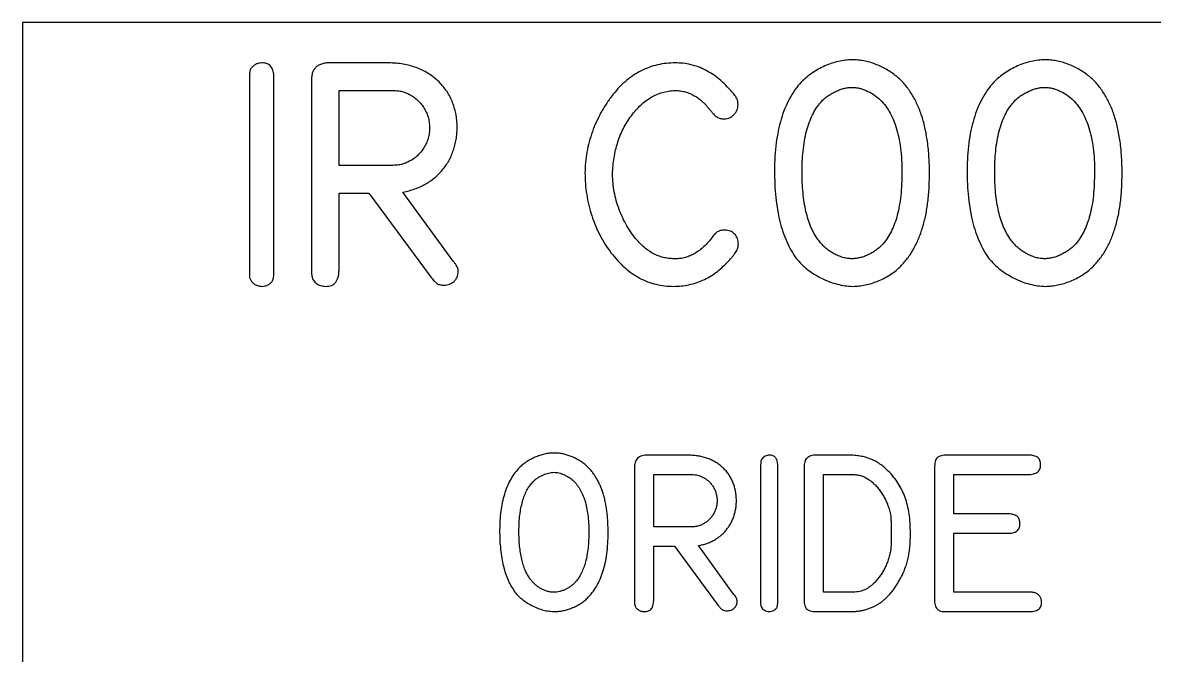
# Model space of a CAD drawing. Header units: inches. Extents: x 0.06 to 1.74, y -1.06 to 4.26.
# Drawn here: x 0.062 to 1.004, y 3.731 to 4.258 of the extents above; entities that cross this region are included whole.
import ezdxf

# ---------------------------------------------------------------- set-up
doc = ezdxf.new("R2010")
doc.units = ezdxf.units.IN
doc.header["$MEASUREMENT"] = 0

msp = doc.modelspace()

# ---------------------------------------------------------------- linework, layer by layer
at = {"color": 7, "linetype": 'Continuous', "lineweight": 25}
for p, q in [((0.0625, 4.2575), (0.0625, -1.0625)), ((1.2125, 4.2575), (0.0625, 4.2575)), ((0.36713, 4.22404), (0.31983, 4.22404)), ((0.60573, 4.22404), (0.60572, 4.22404)), ((0.75294, 4.22663), (0.75292, 4.22663)), ((0.91328, 4.22663), (0.91326, 4.22663)), ((0.25124, 4.21075), (0.25124, 4.05091)), ((0.27161, 4.05094), (0.27161, 4.21157)), ((0.30296, 4.20796), (0.30296, 4.05436)), ((0.32591, 4.20109), (0.36798, 4.20109)), ((0.32591, 4.1387), (0.32591, 4.20109)), ((0.366, 4.1387), (0.32591, 4.1387)), ((0.42091, 4.05906), (0.37907, 4.11657)), ((0.32591, 4.05328), (0.32591, 4.11575)), ((0.32591, 4.11575), (0.35064, 4.11575)), ((0.35064, 4.11575), (0.4026, 4.04551)), ((0.50478, 3.89953), (0.50476, 3.89953)), ((0.61667, 3.89772), (0.58357, 3.89772)), ((0.75024, 3.89772), (0.72341, 3.89772)), ((0.89984, 3.89772), (0.83222, 3.89772)), ((0.57176, 3.88647), (0.57176, 3.77894)), ((0.58782, 3.88166), (0.61727, 3.88166)), ((0.58782, 3.83799), (0.58782, 3.88166)), ((0.67675, 3.88842), (0.67675, 3.77653)), ((0.69101, 3.77655), (0.69101, 3.889)), ((0.71296, 3.8876), (0.71296, 3.77942)), ((0.72902, 3.88166), (0.75081, 3.88166)), ((0.72902, 3.78368), (0.72902, 3.88166)), ((0.82157, 3.88729), (0.82157, 3.77826)), ((0.83764, 3.84885), (0.83764, 3.88166)), ((0.83764, 3.88166), (0.89903, 3.88166)), ((0.88261, 3.84885), (0.83764, 3.84885)), ((0.61588, 3.83799), (0.58782, 3.83799)), ((0.83764, 3.78368), (0.83764, 3.83278)), ((0.83764, 3.83278), (0.88182, 3.83278)), ((0.58782, 3.77819), (0.58782, 3.82192)), ((0.58782, 3.82192), (0.60513, 3.82192)), ((0.60513, 3.82192), (0.6415, 3.77275)), ((0.65432, 3.78224), (0.62503, 3.82249)), ((0.75063, 3.78368), (0.72902, 3.78368)), ((0.90001, 3.78368), (0.83764, 3.78368)), ((0.72303, 3.76761), (0.75062, 3.76761)), ((0.83184, 3.76761), (0.89903, 3.76761))]:
    msp.add_line(p, q, dxfattribs=at)
for points, knots in [([(0.26159, 4.22404), (0.2607, 4.22398), (0.25897, 4.22385), (0.25653, 4.22292), (0.25434, 4.22146), (0.25318, 4.22013), (0.25257, 4.21944)], [0, 0, 0, 0, 0.252822, 0.495908, 0.737887, 1, 1, 1, 1]), ([(0.27161, 4.21157), (0.27158, 4.21257), (0.27153, 4.21444), (0.27105, 4.21703), (0.2703, 4.21926), (0.26916, 4.22105), (0.26772, 4.22247), (0.26595, 4.22345), (0.26385, 4.22397), (0.26237, 4.22402), (0.26159, 4.22404)], [0, 0, 0, 0, 0.162458, 0.305977, 0.430072, 0.545023, 0.649455, 0.757993, 0.87186, 1, 1, 1, 1]), ([(0.31983, 4.22404), (0.31844, 4.22406), (0.31582, 4.2241), (0.31217, 4.22346), (0.30907, 4.2223), (0.30655, 4.22052), (0.30468, 4.21813), (0.30345, 4.21519), (0.30288, 4.21173), (0.30293, 4.20927), (0.30296, 4.20796)], [0, 0, 0, 0, 0.152563, 0.285872, 0.403042, 0.511865, 0.618926, 0.7312, 0.856993, 1, 1, 1, 1]), ([(0.42418, 4.1705), (0.4241, 4.17246), (0.42393, 4.17628), (0.42311, 4.18186), (0.42182, 4.18714), (0.42003, 4.19212), (0.41782, 4.19684), (0.41508, 4.20124), (0.41187, 4.20534), (0.40819, 4.20912), (0.40416, 4.21256), (0.39977, 4.21556), (0.39507, 4.21811), (0.39007, 4.22021), (0.38478, 4.2219), (0.37915, 4.22302), (0.37324, 4.22383), (0.36919, 4.22397), (0.36713, 4.22404)], [0, 0, 0, 0, 0.066973, 0.130798, 0.192516, 0.252737, 0.311919, 0.370508, 0.42962, 0.489933, 0.550435, 0.610788, 0.671641, 0.733202, 0.796041, 0.861499, 0.929372, 1, 1, 1, 1]), ([(0.60572, 4.22404), (0.6032, 4.22395), (0.59824, 4.22377), (0.59094, 4.22254), (0.58397, 4.22046), (0.57727, 4.21763), (0.57094, 4.21391), (0.56494, 4.20938), (0.55921, 4.2041), (0.5558, 4.20005), (0.55405, 4.19798)], [0, 0, 0, 0, 0.125938, 0.248242, 0.369135, 0.489295, 0.610997, 0.735662, 0.864404, 1, 1, 1, 1]), ([(0.65293, 4.19996), (0.65122, 4.20188), (0.64788, 4.20563), (0.64237, 4.21051), (0.63677, 4.21474), (0.63088, 4.21808), (0.62489, 4.22083), (0.61865, 4.22265), (0.61226, 4.22385), (0.60792, 4.22398), (0.60573, 4.22404)], [0, 0, 0, 0, 0.140987, 0.274771, 0.402439, 0.525094, 0.644679, 0.762579, 0.880267, 1, 1, 1, 1]), ([(0.75292, 4.22663), (0.75105, 4.22655), (0.74727, 4.22638), (0.74159, 4.22539), (0.73592, 4.22373), (0.73024, 4.22158), (0.72477, 4.21884), (0.71957, 4.2157), (0.71477, 4.21209), (0.71187, 4.20936), (0.71043, 4.208)], [0, 0, 0, 0, 0.118093, 0.238947, 0.362831, 0.491295, 0.621428, 0.748963, 0.874716, 1, 1, 1, 1]), ([(0.78987, 4.21289), (0.7885, 4.21394), (0.78578, 4.21602), (0.78142, 4.21873), (0.77688, 4.22108), (0.77218, 4.22305), (0.76738, 4.22463), (0.76257, 4.22576), (0.75776, 4.22648), (0.75454, 4.22658), (0.75294, 4.22663)], [0, 0, 0, 0, 0.128897, 0.256024, 0.383031, 0.510763, 0.636864, 0.759967, 0.880017, 1, 1, 1, 1]), ([(0.91326, 4.22663), (0.91139, 4.22655), (0.9076, 4.22638), (0.90193, 4.22539), (0.89625, 4.22373), (0.89058, 4.22158), (0.88511, 4.21884), (0.87991, 4.2157), (0.8751, 4.21209), (0.87221, 4.20936), (0.87077, 4.208)], [0, 0, 0, 0, 0.118093, 0.238947, 0.362831, 0.491295, 0.621428, 0.748963, 0.874716, 1, 1, 1, 1]), ([(0.95021, 4.21289), (0.94884, 4.21394), (0.94611, 4.21602), (0.94176, 4.21873), (0.93722, 4.22108), (0.93251, 4.22305), (0.92772, 4.22463), (0.92291, 4.22576), (0.91809, 4.22648), (0.91488, 4.22658), (0.91328, 4.22663)], [0, 0, 0, 0, 0.128897, 0.256024, 0.383031, 0.510763, 0.636864, 0.759967, 0.880017, 1, 1, 1, 1]), ([(0.25257, 4.21944), (0.25234, 4.21899), (0.25186, 4.21805), (0.25143, 4.21627), (0.25129, 4.21381), (0.25126, 4.21189), (0.25124, 4.21075)], [0, 0, 0, 0, 0.17074, 0.353681, 0.613671, 1, 1, 1, 1]), ([(0.81727, 4.13171), (0.81726, 4.13408), (0.81725, 4.13873), (0.81688, 4.14556), (0.81645, 4.15214), (0.81564, 4.15842), (0.81475, 4.16446), (0.81356, 4.17021), (0.81221, 4.17571), (0.81058, 4.18092), (0.80878, 4.18587), (0.80668, 4.19051), (0.80451, 4.19496), (0.80196, 4.19906), (0.79932, 4.20297), (0.79639, 4.20656), (0.79329, 4.20991), (0.79101, 4.2119), (0.78987, 4.21289)], [0, 0, 0, 0, 0.080431, 0.157744, 0.231975, 0.303788, 0.372682, 0.438911, 0.50297, 0.564688, 0.624109, 0.681595, 0.737386, 0.791932, 0.845168, 0.897479, 0.948881, 1, 1, 1, 1]), ([(0.9776, 4.13171), (0.9776, 4.13408), (0.97758, 4.13873), (0.97722, 4.14556), (0.97679, 4.15214), (0.97598, 4.15842), (0.97509, 4.16446), (0.97389, 4.17021), (0.97255, 4.17571), (0.97091, 4.18092), (0.96912, 4.18587), (0.96702, 4.19051), (0.96484, 4.19496), (0.96229, 4.19906), (0.95966, 4.20297), (0.95673, 4.20656), (0.95362, 4.20991), (0.95134, 4.2119), (0.95021, 4.21289)], [0, 0, 0, 0, 0.080431, 0.157744, 0.231975, 0.303788, 0.372682, 0.438911, 0.50297, 0.564688, 0.624109, 0.681595, 0.737386, 0.791932, 0.845168, 0.897479, 0.948881, 1, 1, 1, 1]), ([(0.71043, 4.208), (0.70866, 4.20589), (0.70507, 4.20159), (0.70063, 4.19423), (0.69679, 4.18612), (0.69372, 4.17721), (0.69132, 4.16757), (0.68954, 4.15725), (0.68849, 4.14627), (0.68836, 4.13873), (0.68829, 4.13487)], [0, 0, 0, 0, 0.105705, 0.215134, 0.329018, 0.449631, 0.576639, 0.710541, 0.851416, 1, 1, 1, 1]), ([(0.72777, 4.19228), (0.7286, 4.1931), (0.73027, 4.19474), (0.73315, 4.19687), (0.73625, 4.19881), (0.73957, 4.2005), (0.74299, 4.20184), (0.74637, 4.20288), (0.74968, 4.2035), (0.75187, 4.20362), (0.75293, 4.20368)], [0, 0, 0, 0, 0.1233718, 0.2488697, 0.3785628, 0.5115228, 0.6437045, 0.7676051, 0.8867564, 0.9996268, 0.9996268, 0.9996268, 0.9996268]), ([(0.75293, 4.20368), (0.75388, 4.20363), (0.75581, 4.20353), (0.75873, 4.20305), (0.76169, 4.20216), (0.76567, 4.20068), (0.77042, 4.19824), (0.77371, 4.19557), (0.77532, 4.19426)], [0.0003825, 0.0003825, 0.0003825, 0.0003825, 0.1152659, 0.2343175, 0.3582089, 0.4887804, 0.7484984, 1, 1, 1, 1]), ([(0.87077, 4.208), (0.869, 4.20589), (0.86541, 4.20159), (0.86096, 4.19423), (0.85713, 4.18612), (0.85406, 4.17721), (0.85166, 4.16757), (0.84988, 4.15725), (0.84883, 4.14627), (0.84869, 4.13873), (0.84862, 4.13487)], [0, 0, 0, 0, 0.105705, 0.215134, 0.329018, 0.449631, 0.576639, 0.710541, 0.851416, 1, 1, 1, 1]), ([(0.8881, 4.19228), (0.88893, 4.1931), (0.89061, 4.19474), (0.89348, 4.19687), (0.89659, 4.19881), (0.89991, 4.2005), (0.90333, 4.20184), (0.90671, 4.20288), (0.91002, 4.2035), (0.9122, 4.20362), (0.91326, 4.20368)], [0, 0, 0, 0, 0.1233718, 0.2488697, 0.3785628, 0.5115228, 0.6437045, 0.7676051, 0.8867564, 0.9996268, 0.9996268, 0.9996268, 0.9996268]), ([(0.91326, 4.20368), (0.91421, 4.20363), (0.91614, 4.20353), (0.91907, 4.20305), (0.92203, 4.20216), (0.92601, 4.20068), (0.93076, 4.19824), (0.93404, 4.19557), (0.93566, 4.19426)], [0.0003825, 0.0003825, 0.0003825, 0.0003825, 0.1152659, 0.2343175, 0.3582089, 0.4887804, 0.7484984, 1, 1, 1, 1]), ([(0.36798, 4.20109), (0.36961, 4.20108), (0.37253, 4.20105), (0.37655, 4.20069), (0.37998, 4.19985), (0.38202, 4.19895), (0.38305, 4.19851)], [0, 0, 0, 0, 0.316721, 0.566805, 0.782691, 1, 1, 1, 1]), ([(0.38305, 4.19851), (0.38438, 4.19783), (0.38701, 4.1965), (0.39052, 4.1938), (0.39365, 4.19069), (0.39632, 4.18712), (0.39845, 4.18323), (0.4, 4.17908), (0.40101, 4.17473), (0.40116, 4.17174), (0.40123, 4.17022)], [0, 0, 0, 0, 0.125938, 0.24876, 0.372828, 0.498156, 0.624094, 0.747043, 0.871982, 1, 1, 1, 1]), ([(0.55405, 4.19798), (0.55225, 4.19556), (0.54866, 4.19073), (0.54398, 4.18303), (0.53997, 4.17504), (0.53662, 4.16681), (0.53394, 4.1584), (0.532, 4.14987), (0.53078, 4.14126), (0.53062, 4.13549), (0.53054, 4.1326)], [0, 0, 0, 0, 0.12811, 0.255289, 0.381248, 0.50707, 0.63174, 0.755364, 0.877608, 1, 1, 1, 1]), ([(0.55349, 4.13147), (0.55359, 4.1338), (0.55379, 4.13839), (0.55466, 4.14513), (0.55594, 4.1516), (0.55769, 4.15782), (0.55985, 4.16379), (0.5625, 4.16949), (0.56559, 4.17492), (0.56906, 4.18005), (0.57288, 4.18475), (0.5769, 4.18893), (0.58115, 4.19248), (0.58555, 4.19547), (0.5902, 4.19777), (0.595, 4.19954), (0.60001, 4.2007), (0.60344, 4.20096), (0.60517, 4.20109)], [0, 0, 0, 0, 0.073667, 0.144798, 0.214163, 0.281725, 0.348698, 0.414316, 0.479805, 0.545598, 0.609668, 0.670696, 0.728337, 0.784106, 0.838289, 0.891679, 0.945306, 1, 1, 1, 1]), ([(0.60517, 4.20109), (0.60652, 4.20105), (0.6092, 4.20096), (0.61314, 4.20019), (0.61699, 4.19904), (0.62066, 4.19731), (0.62422, 4.19515), (0.62762, 4.19249), (0.63091, 4.18937), (0.63291, 4.187), (0.63394, 4.18578)], [0, 0, 0, 0, 0.119887, 0.237951, 0.355674, 0.475615, 0.597527, 0.724633, 0.858377, 1, 1, 1, 1]), ([(0.65798, 4.18946), (0.65794, 4.19031), (0.65786, 4.19201), (0.65696, 4.19458), (0.65523, 4.19721), (0.65376, 4.19897), (0.65293, 4.19996)], [0, 0, 0, 0, 0.214, 0.424662, 0.675215, 1, 1, 1, 1]), ([(0.71124, 4.13426), (0.71129, 4.13747), (0.7114, 4.14369), (0.71222, 4.15272), (0.71352, 4.16114), (0.71538, 4.16891), (0.71767, 4.17598), (0.7205, 4.18225), (0.72379, 4.18772), (0.72647, 4.1908), (0.72777, 4.19228)], [0, 0, 0, 0, 0.156015, 0.302721, 0.440716, 0.570083, 0.690884, 0.801727, 0.904106, 1, 1, 1, 1]), ([(0.77532, 4.19426), (0.77687, 4.19268), (0.78001, 4.18945), (0.78387, 4.18368), (0.78718, 4.17719), (0.7898, 4.16987), (0.79191, 4.16181), (0.79331, 4.15294), (0.79423, 4.1433), (0.79429, 4.1366), (0.79432, 4.13313)], [0, 0, 0, 0, 0.100871, 0.205152, 0.314772, 0.432547, 0.558901, 0.694635, 0.841464, 1, 1, 1, 1]), ([(0.87157, 4.13426), (0.87163, 4.13747), (0.87173, 4.14369), (0.87255, 4.15272), (0.87386, 4.16114), (0.87571, 4.16891), (0.87801, 4.17598), (0.88083, 4.18225), (0.88412, 4.18772), (0.8868, 4.1908), (0.8881, 4.19228)], [0, 0, 0, 0, 0.156015, 0.302721, 0.440716, 0.570083, 0.690884, 0.801727, 0.904106, 1, 1, 1, 1]), ([(0.93566, 4.19426), (0.93721, 4.19268), (0.94035, 4.18945), (0.94421, 4.18368), (0.94752, 4.17719), (0.95013, 4.16987), (0.95225, 4.16181), (0.95364, 4.15294), (0.95457, 4.1433), (0.95462, 4.1366), (0.95465, 4.13313)], [0, 0, 0, 0, 0.100871, 0.205152, 0.314772, 0.432547, 0.558901, 0.694635, 0.841464, 1, 1, 1, 1]), ([(0.63394, 4.18578), (0.63454, 4.18501), (0.63565, 4.18357), (0.63729, 4.18165), (0.63883, 4.18018), (0.64065, 4.17875), (0.6432, 4.17758), (0.64537, 4.17752), (0.64651, 4.17749)], [0, 0, 0, 0, 0.186172, 0.346062, 0.480252, 0.589978, 0.786238, 1, 1, 1, 1]), ([(0.64651, 4.17749), (0.64729, 4.17756), (0.64883, 4.17768), (0.65101, 4.17839), (0.65299, 4.17951), (0.65471, 4.181), (0.65614, 4.18277), (0.65717, 4.18481), (0.65784, 4.18706), (0.65793, 4.18864), (0.65798, 4.18946)], [0, 0, 0, 0, 0.128485, 0.250896, 0.372017, 0.496778, 0.620428, 0.741409, 0.867384, 1, 1, 1, 1]), ([(0.37907, 4.11657), (0.38075, 4.11693), (0.38406, 4.11765), (0.38884, 4.11911), (0.39334, 4.12089), (0.39758, 4.12299), (0.40155, 4.12547), (0.40528, 4.12826), (0.40874, 4.13139), (0.41187, 4.13486), (0.41469, 4.13858), (0.41723, 4.1425), (0.41932, 4.14667), (0.42102, 4.15105), (0.4224, 4.15561), (0.42342, 4.16039), (0.42402, 4.16538), (0.42413, 4.16878), (0.42418, 4.1705)], [0, 0, 0, 0, 0.067307, 0.132242, 0.195089, 0.256291, 0.317049, 0.37758, 0.437947, 0.499058, 0.559905, 0.6205, 0.681231, 0.741734, 0.803845, 0.867333, 0.932553, 1, 1, 1, 1]), ([(0.40123, 4.17022), (0.40117, 4.16871), (0.40104, 4.16574), (0.40012, 4.1614), (0.39865, 4.15728), (0.39663, 4.1534), (0.39409, 4.14985), (0.39112, 4.14672), (0.38774, 4.14399), (0.38519, 4.1426), (0.3839, 4.1419)], [0, 0, 0, 0, 0.1297662, 0.2548791, 0.378796, 0.5038876, 0.6289632, 0.7515854, 0.8741367, 1, 1, 1, 1]), ([(0.3839, 4.1419), (0.38273, 4.14133), (0.38038, 4.14019), (0.37714, 4.13939), (0.37433, 4.13905), (0.37186, 4.13877), (0.36904, 4.13874), (0.36705, 4.13872), (0.366, 4.1387)], [0, 0, 0, 0, 0.211517, 0.424706, 0.540005, 0.674698, 0.828583, 1, 1, 1, 1]), ([(0.53054, 4.1326), (0.5306, 4.12955), (0.53074, 4.12349), (0.5319, 4.1145), (0.5336, 4.10566), (0.53608, 4.09703), (0.53918, 4.08867), (0.5429, 4.08064), (0.54725, 4.07299), (0.55068, 4.06826), (0.5524, 4.06589)], [0, 0, 0, 0, 0.1279675, 0.254496, 0.3802124, 0.506112, 0.6310686, 0.7545952, 0.8772637, 1, 1, 1, 1]), ([(0.57389, 4.07656), (0.57235, 4.07847), (0.56926, 4.08228), (0.5653, 4.08855), (0.56182, 4.09518), (0.55887, 4.10218), (0.55657, 4.10941), (0.55478, 4.11672), (0.55378, 4.12409), (0.55358, 4.12902), (0.55349, 4.13147)], [0, 0, 0, 0, 0.123416, 0.246335, 0.371614, 0.499268, 0.627206, 0.752406, 0.876688, 1, 1, 1, 1]), ([(0.68829, 4.13487), (0.68834, 4.13094), (0.68844, 4.12333), (0.68929, 4.1123), (0.69071, 4.10199), (0.69258, 4.09239), (0.69519, 4.08356), (0.6983, 4.07546), (0.70192, 4.06805), (0.70492, 4.06361), (0.70639, 4.06144)], [0, 0, 0, 0, 0.1531172, 0.297146, 0.4320185, 0.5592173, 0.6787301, 0.7909719, 0.8980083, 1, 1, 1, 1]), ([(0.72469, 4.07684), (0.72358, 4.0785), (0.72129, 4.0819), (0.71853, 4.08757), (0.71624, 4.09379), (0.71438, 4.10058), (0.71299, 4.10801), (0.71194, 4.11612), (0.71135, 4.12496), (0.71128, 4.13108), (0.71124, 4.13426)], [0, 0, 0, 0, 0.100096, 0.204761, 0.314883, 0.431713, 0.556714, 0.693411, 0.840791, 1, 1, 1, 1]), ([(0.79432, 4.13313), (0.79427, 4.12975), (0.79418, 4.12324), (0.79352, 4.11389), (0.79232, 4.10534), (0.79063, 4.09757), (0.78846, 4.09051), (0.78575, 4.08415), (0.7826, 4.0784), (0.77996, 4.07507), (0.77868, 4.07345)], [0, 0, 0, 0, 0.161185, 0.309885, 0.446706, 0.572256, 0.688604, 0.79819, 0.901391, 1, 1, 1, 1]), ([(0.79266, 4.05413), (0.79464, 4.05628), (0.79868, 4.06064), (0.80371, 4.06821), (0.80797, 4.07663), (0.81137, 4.08597), (0.81409, 4.09614), (0.81594, 4.10722), (0.81709, 4.11918), (0.81721, 4.12744), (0.81727, 4.13171)], [0, 0, 0, 0, 0.104917, 0.212948, 0.325254, 0.443443, 0.569143, 0.703178, 0.846557, 1, 1, 1, 1]), ([(0.84862, 4.13487), (0.84868, 4.13094), (0.84878, 4.12333), (0.84962, 4.1123), (0.85104, 4.10199), (0.85292, 4.09239), (0.85552, 4.08356), (0.85864, 4.07546), (0.86226, 4.06805), (0.86526, 4.06361), (0.86673, 4.06144)], [0, 0, 0, 0, 0.1531172, 0.297146, 0.4320185, 0.5592173, 0.6787301, 0.7909719, 0.8980083, 1, 1, 1, 1]), ([(0.88503, 4.07684), (0.88391, 4.0785), (0.88163, 4.0819), (0.87887, 4.08757), (0.87657, 4.09379), (0.87471, 4.10058), (0.87332, 4.10801), (0.87227, 4.11612), (0.87168, 4.12496), (0.87161, 4.13108), (0.87157, 4.13426)], [0, 0, 0, 0, 0.100096, 0.204761, 0.314883, 0.431713, 0.556714, 0.693411, 0.840791, 1, 1, 1, 1]), ([(0.95465, 4.13313), (0.9546, 4.12975), (0.95451, 4.12324), (0.95385, 4.11389), (0.95265, 4.10534), (0.95097, 4.09757), (0.9488, 4.09051), (0.94608, 4.08415), (0.94293, 4.0784), (0.9403, 4.07507), (0.93901, 4.07345)], [0, 0, 0, 0, 0.161185, 0.309885, 0.446706, 0.572256, 0.688604, 0.79819, 0.901391, 1, 1, 1, 1]), ([(0.953, 4.05413), (0.95498, 4.05628), (0.95901, 4.06064), (0.96404, 4.06821), (0.96831, 4.07663), (0.97171, 4.08597), (0.97443, 4.09614), (0.97628, 4.10722), (0.97742, 4.11918), (0.97754, 4.12744), (0.9776, 4.13171)], [0, 0, 0, 0, 0.104917, 0.212948, 0.325254, 0.443443, 0.569143, 0.703178, 0.846557, 1, 1, 1, 1]), ([(0.63673, 4.07935), (0.63557, 4.07788), (0.63332, 4.07506), (0.62966, 4.07128), (0.62593, 4.06807), (0.62208, 4.06548), (0.61813, 4.06347), (0.61408, 4.06205), (0.60993, 4.06119), (0.60714, 4.06114), (0.60573, 4.06112)], [0, 0, 0, 0, 0.149797, 0.2897319, 0.4216727, 0.5440276, 0.6615327, 0.7760905, 0.8874187, 1, 1, 1, 1]), ([(0.64707, 4.08496), (0.646, 4.08493), (0.64401, 4.08486), (0.64118, 4.08386), (0.63875, 4.08196), (0.63744, 4.08027), (0.63673, 4.07935)], [0, 0, 0, 0, 0.259798, 0.482573, 0.716463, 1, 1, 1, 1]), ([(0.65826, 4.0732), (0.65821, 4.07406), (0.65812, 4.07568), (0.65749, 4.07798), (0.65649, 4.08), (0.65512, 4.08174), (0.65347, 4.08317), (0.65153, 4.08419), (0.64937, 4.08481), (0.64786, 4.08491), (0.64707, 4.08496)], [0, 0, 0, 0, 0.14089, 0.267807, 0.392259, 0.511172, 0.631184, 0.749701, 0.870187, 1, 1, 1, 1]), ([(0.60573, 4.06112), (0.60422, 4.06115), (0.60124, 4.06122), (0.59683, 4.06193), (0.59258, 4.06309), (0.58849, 4.06478), (0.58455, 4.06696), (0.58084, 4.06972), (0.57719, 4.07286), (0.57501, 4.0753), (0.57389, 4.07656)], [0, 0, 0, 0, 0.123723, 0.244377, 0.364591, 0.483864, 0.60638, 0.731979, 0.862579, 1, 1, 1, 1]), ([(0.64929, 4.05837), (0.65009, 4.05925), (0.65157, 4.06087), (0.65359, 4.06317), (0.65517, 4.06522), (0.65668, 4.06749), (0.65796, 4.07008), (0.65817, 4.07222), (0.65826, 4.0732)], [0, 0, 0, 0, 0.2003381, 0.3718811, 0.5184032, 0.6386675, 0.8337768, 1, 1, 1, 1]), ([(0.75294, 4.06112), (0.75164, 4.0612), (0.74904, 4.06134), (0.74515, 4.06219), (0.74129, 4.06354), (0.73749, 4.06539), (0.73383, 4.06767), (0.73046, 4.07037), (0.72735, 4.07339), (0.72558, 4.07569), (0.72469, 4.07684)], [0, 0, 0, 0, 0.1163714, 0.2336485, 0.3551366, 0.4826437, 0.6123577, 0.7404586, 0.8694449, 1, 1, 1, 1]), ([(0.77868, 4.07345), (0.77782, 4.07256), (0.7761, 4.07079), (0.77316, 4.06848), (0.77004, 4.06633), (0.76668, 4.06457), (0.76325, 4.06305), (0.75977, 4.06202), (0.75635, 4.06127), (0.75406, 4.06117), (0.75294, 4.06112)], [0, 0, 0, 0, 0.125943, 0.253592, 0.381875, 0.513444, 0.642703, 0.765426, 0.885106, 1, 1, 1, 1]), ([(0.91328, 4.06112), (0.91198, 4.0612), (0.90937, 4.06134), (0.90549, 4.06219), (0.90163, 4.06354), (0.89782, 4.06539), (0.89417, 4.06767), (0.8908, 4.07037), (0.88769, 4.07339), (0.88592, 4.07569), (0.88503, 4.07684)], [0, 0, 0, 0, 0.1163714, 0.2336485, 0.3551366, 0.4826437, 0.6123577, 0.7404586, 0.8694449, 1, 1, 1, 1]), ([(0.93901, 4.07345), (0.93816, 4.07256), (0.93643, 4.07079), (0.9335, 4.06848), (0.93038, 4.06633), (0.92701, 4.06457), (0.92359, 4.06305), (0.9201, 4.06202), (0.91669, 4.06127), (0.9144, 4.06117), (0.91328, 4.06112)], [0, 0, 0, 0, 0.125943, 0.253592, 0.381875, 0.513444, 0.642703, 0.765426, 0.885106, 1, 1, 1, 1]), ([(0.5524, 4.06589), (0.55419, 4.06368), (0.55768, 4.05939), (0.56348, 4.0537), (0.56958, 4.0489), (0.57594, 4.04492), (0.58266, 4.04192), (0.58962, 4.03972), (0.5969, 4.03837), (0.60185, 4.03824), (0.60436, 4.03817)], [0, 0, 0, 0, 0.13924, 0.271457, 0.397548, 0.519474, 0.638345, 0.75745, 0.876936, 1, 1, 1, 1]), ([(0.70639, 4.06144), (0.70782, 4.05979), (0.7107, 4.05646), (0.71579, 4.05211), (0.72139, 4.04816), (0.7275, 4.04474), (0.73391, 4.04192), (0.74042, 4.03985), (0.74696, 4.03855), (0.75133, 4.0383), (0.7535, 4.03817)], [0, 0, 0, 0, 0.121092, 0.243919, 0.369915, 0.501016, 0.631465, 0.757614, 0.879349, 1, 1, 1, 1]), ([(0.86673, 4.06144), (0.86815, 4.05979), (0.87103, 4.05646), (0.87612, 4.05211), (0.88173, 4.04816), (0.88784, 4.04474), (0.89425, 4.04192), (0.90076, 4.03985), (0.9073, 4.03855), (0.91167, 4.0383), (0.91384, 4.03817)], [0, 0, 0, 0, 0.121092, 0.243919, 0.369915, 0.501016, 0.631465, 0.757614, 0.879349, 1, 1, 1, 1]), ([(0.25124, 4.05091), (0.25126, 4.04995), (0.25128, 4.0484), (0.2513, 4.04643), (0.25156, 4.04502), (0.25189, 4.04425), (0.25205, 4.04387)], [0, 0, 0, 0, 0.403005, 0.651878, 0.824747, 1, 1, 1, 1]), ([(0.27056, 4.04278), (0.27075, 4.04328), (0.27112, 4.0443), (0.27147, 4.04604), (0.2716, 4.04826), (0.2716, 4.04994), (0.27161, 4.05094)], [0, 0, 0, 0, 0.1957816, 0.3898565, 0.6392336, 1, 1, 1, 1]), ([(0.30296, 4.05436), (0.30296, 4.05324), (0.30295, 4.05144), (0.30299, 4.0492), (0.30304, 4.04773), (0.30318, 4.04695), (0.30325, 4.04662)], [0, 0, 0, 0, 0.4302159, 0.6959168, 0.8681232, 1, 1, 1, 1]), ([(0.3146, 4.03817), (0.31549, 4.03817), (0.3172, 4.03817), (0.3196, 4.03882), (0.32162, 4.04), (0.3233, 4.04166), (0.3245, 4.04391), (0.32539, 4.0466), (0.32583, 4.04979), (0.32588, 4.05207), (0.32591, 4.05328)], [0, 0, 0, 0, 0.122837, 0.234702, 0.33802, 0.443195, 0.556426, 0.685775, 0.832502, 1, 1, 1, 1]), ([(0.422, 4.05769), (0.42174, 4.05793), (0.42131, 4.05833), (0.42102, 4.05885), (0.42091, 4.05906)], [0, 0, 0, 0, 0.599388, 1, 1, 1, 1]), ([(0.42503, 4.05021), (0.425, 4.05083), (0.42494, 4.05211), (0.4244, 4.05404), (0.42339, 4.05593), (0.42248, 4.05708), (0.422, 4.05769)], [0, 0, 0, 0, 0.2263142, 0.4653287, 0.7196343, 1, 1, 1, 1]), ([(0.60436, 4.03817), (0.60651, 4.03825), (0.61075, 4.0384), (0.61699, 4.0394), (0.62301, 4.04095), (0.62875, 4.04323), (0.63431, 4.04603), (0.63958, 4.04956), (0.64463, 4.05365), (0.64772, 4.05678), (0.64929, 4.05837)], [0, 0, 0, 0, 0.126861, 0.251018, 0.372938, 0.493501, 0.616055, 0.740221, 0.867619, 1, 1, 1, 1]), ([(0.7535, 4.03817), (0.75522, 4.03825), (0.75868, 4.0384), (0.76387, 4.03923), (0.7691, 4.04057), (0.77427, 4.04244), (0.77933, 4.04469), (0.78409, 4.04745), (0.7886, 4.05051), (0.79131, 4.05293), (0.79266, 4.05413)], [0, 0, 0, 0, 0.119017, 0.240186, 0.364724, 0.492817, 0.622161, 0.748262, 0.874612, 1, 1, 1, 1]), ([(0.91384, 4.03817), (0.91555, 4.03825), (0.91901, 4.0384), (0.92421, 4.03923), (0.92943, 4.04057), (0.93461, 4.04244), (0.93966, 4.04469), (0.94443, 4.04745), (0.94894, 4.05051), (0.95165, 4.05293), (0.953, 4.05413)], [0, 0, 0, 0, 0.119017, 0.240186, 0.364724, 0.492817, 0.622161, 0.748262, 0.874612, 1, 1, 1, 1]), ([(0.25205, 4.04387), (0.2525, 4.04307), (0.25343, 4.04143), (0.25581, 4.03971), (0.25855, 4.03845), (0.26057, 4.03826), (0.26159, 4.03817)], [0, 0, 0, 0, 0.232738, 0.479688, 0.740584, 1, 1, 1, 1]), ([(0.26159, 4.03817), (0.26247, 4.03825), (0.26427, 4.03841), (0.26677, 4.03943), (0.26903, 4.04079), (0.27006, 4.04214), (0.27056, 4.04278)], [0, 0, 0, 0, 0.254027, 0.515009, 0.769478, 1, 1, 1, 1]), ([(0.30325, 4.04662), (0.30339, 4.046), (0.30369, 4.04479), (0.30459, 4.04315), (0.3057, 4.04167), (0.30716, 4.04046), (0.30879, 4.03946), (0.31061, 4.03872), (0.31256, 4.03827), (0.31391, 4.0382), (0.3146, 4.03817)], [0, 0, 0, 0, 0.123366, 0.242353, 0.362472, 0.483883, 0.610359, 0.735567, 0.865265, 1, 1, 1, 1]), ([(0.4026, 4.04551), (0.40304, 4.04493), (0.40386, 4.04384), (0.40516, 4.04241), (0.40641, 4.04128), (0.40797, 4.04009), (0.4103, 4.03925), (0.41224, 4.03918), (0.41327, 4.03914)], [0, 0, 0, 0, 0.167316, 0.314257, 0.44369, 0.554631, 0.763519, 1, 1, 1, 1]), ([(0.41327, 4.03914), (0.41409, 4.03919), (0.41566, 4.03929), (0.41789, 4.03992), (0.4199, 4.04089), (0.42165, 4.04224), (0.42311, 4.04388), (0.42417, 4.0458), (0.4249, 4.04793), (0.42499, 4.04944), (0.42503, 4.05021)], [0, 0, 0, 0, 0.135646, 0.261721, 0.384461, 0.506394, 0.629134, 0.747998, 0.871067, 1, 1, 1, 1]), ([(0.50476, 3.89953), (0.50346, 3.89948), (0.50081, 3.89936), (0.49684, 3.89867), (0.49286, 3.89751), (0.48889, 3.896), (0.48506, 3.89408), (0.48142, 3.89188), (0.47806, 3.88936), (0.47603, 3.88745), (0.47502, 3.8865)], [0, 0, 0, 0, 0.1180931, 0.2389474, 0.3628307, 0.4912953, 0.6214284, 0.7489627, 0.8747164, 1, 1, 1, 1]), ([(0.53063, 3.88992), (0.52967, 3.89065), (0.52776, 3.8921), (0.52471, 3.894), (0.52154, 3.89565), (0.51824, 3.89703), (0.51489, 3.89813), (0.51152, 3.89892), (0.50815, 3.89943), (0.5059, 3.8995), (0.50478, 3.89953)], [0, 0, 0, 0, 0.128897, 0.256024, 0.383031, 0.510763, 0.636864, 0.759967, 0.880017, 1, 1, 1, 1]), ([(0.58357, 3.89772), (0.58259, 3.89774), (0.58076, 3.89776), (0.5782, 3.89731), (0.57603, 3.8965), (0.57427, 3.89526), (0.57296, 3.89358), (0.5721, 3.89153), (0.5717, 3.8891), (0.57174, 3.88738), (0.57176, 3.88647)], [0, 0, 0, 0, 0.152563, 0.285872, 0.403042, 0.511865, 0.618926, 0.7312, 0.856993, 1, 1, 1, 1]), ([(0.65661, 3.86025), (0.65655, 3.86162), (0.65643, 3.86429), (0.65586, 3.86819), (0.65496, 3.87189), (0.6537, 3.87538), (0.65216, 3.87868), (0.65024, 3.88176), (0.64799, 3.88463), (0.64542, 3.88727), (0.6426, 3.88969), (0.63952, 3.89179), (0.63623, 3.89357), (0.63274, 3.89504), (0.62903, 3.89623), (0.62509, 3.89701), (0.62095, 3.89757), (0.61812, 3.89767), (0.61667, 3.89772)], [0, 0, 0, 0, 0.066973, 0.130798, 0.192516, 0.252737, 0.311919, 0.370508, 0.42962, 0.489933, 0.550435, 0.610788, 0.671641, 0.733202, 0.796041, 0.861499, 0.929372, 1, 1, 1, 1]), ([(0.67769, 3.8945), (0.67752, 3.89418), (0.67718, 3.89353), (0.67689, 3.89228), (0.67678, 3.89056), (0.67676, 3.88922), (0.67675, 3.88842)], [0, 0, 0, 0, 0.17074, 0.353681, 0.613671, 1, 1, 1, 1]), ([(0.68399, 3.89772), (0.68337, 3.89768), (0.68216, 3.89759), (0.68046, 3.89694), (0.67892, 3.89591), (0.67811, 3.89498), (0.67769, 3.8945)], [0, 0, 0, 0, 0.252822, 0.495908, 0.737887, 1, 1, 1, 1]), ([(0.69101, 3.889), (0.69099, 3.88969), (0.69095, 3.891), (0.69061, 3.89282), (0.69009, 3.89438), (0.6893, 3.89563), (0.68829, 3.89663), (0.68705, 3.89731), (0.68558, 3.89767), (0.68454, 3.89771), (0.68399, 3.89772)], [0, 0, 0, 0, 0.162458, 0.305977, 0.430072, 0.545023, 0.649455, 0.757993, 0.87186, 1, 1, 1, 1]), ([(0.72341, 3.89772), (0.72256, 3.89771), (0.72097, 3.89769), (0.71873, 3.89728), (0.71684, 3.89652), (0.7153, 3.89538), (0.71415, 3.89389), (0.71334, 3.89208), (0.71293, 3.88994), (0.71295, 3.88841), (0.71296, 3.8876)], [0, 0, 0, 0, 0.149708, 0.2823471, 0.3998826, 0.5084262, 0.6166612, 0.7302636, 0.8563496, 1, 1, 1, 1]), ([(0.78302, 3.88454), (0.78191, 3.88562), (0.77973, 3.88773), (0.77608, 3.89041), (0.7723, 3.89274), (0.76826, 3.89457), (0.76405, 3.89602), (0.75962, 3.89704), (0.755, 3.89765), (0.75184, 3.8977), (0.75024, 3.89772)], [0, 0, 0, 0, 0.1272134, 0.2506404, 0.3724946, 0.493323, 0.6158834, 0.7397194, 0.8676189, 1, 1, 1, 1]), ([(0.83222, 3.89772), (0.83129, 3.89773), (0.82958, 3.89774), (0.8272, 3.8974), (0.82526, 3.89671), (0.82371, 3.89565), (0.82261, 3.89413), (0.82194, 3.8922), (0.82154, 3.88988), (0.82156, 3.88819), (0.82157, 3.88729)], [0, 0, 0, 0, 0.1571322, 0.2896765, 0.4038427, 0.5035031, 0.6028047, 0.7154766, 0.8467069, 1, 1, 1, 1]), ([(0.90979, 3.8898), (0.90978, 3.89043), (0.90976, 3.89162), (0.90931, 3.89329), (0.90852, 3.89472), (0.90739, 3.89587), (0.90593, 3.89673), (0.90419, 3.89735), (0.90211, 3.89767), (0.90063, 3.8977), (0.89984, 3.89772)], [0, 0, 0, 0, 0.1279892, 0.244452, 0.351055, 0.4591935, 0.5704066, 0.6959275, 0.8372188, 1, 1, 1, 1]), ([(0.47502, 3.8865), (0.47379, 3.88502), (0.47127, 3.882), (0.46816, 3.87685), (0.46548, 3.87118), (0.46332, 3.86494), (0.46165, 3.85819), (0.4604, 3.85097), (0.45967, 3.84328), (0.45957, 3.83801), (0.45952, 3.8353)], [0, 0, 0, 0, 0.105705, 0.215134, 0.329018, 0.449631, 0.576639, 0.710541, 0.851416, 1, 1, 1, 1]), ([(0.48716, 3.87549), (0.48774, 3.87606), (0.48891, 3.87721), (0.49092, 3.8787), (0.4931, 3.88006), (0.49542, 3.88124), (0.49781, 3.88218), (0.50018, 3.88291), (0.5025, 3.88334), (0.50403, 3.88343), (0.50477, 3.88347)], [0, 0, 0, 0, 0.1233718, 0.2488697, 0.3785628, 0.5115228, 0.6437045, 0.7676051, 0.8867564, 0.9996268, 0.9996268, 0.9996268, 0.9996268]), ([(0.50477, 3.88347), (0.50543, 3.88343), (0.50679, 3.88336), (0.50883, 3.88303), (0.5109, 3.8824), (0.51369, 3.88137), (0.51702, 3.87966), (0.51932, 3.8778), (0.52045, 3.87688)], [0.0003825, 0.0003825, 0.0003825, 0.0003825, 0.1152659, 0.2343175, 0.3582089, 0.4887804, 0.7484984, 1, 1, 1, 1]), ([(0.54981, 3.83309), (0.5498, 3.83475), (0.54979, 3.83801), (0.54954, 3.84279), (0.54924, 3.84739), (0.54867, 3.85179), (0.54805, 3.85601), (0.54721, 3.86004), (0.54627, 3.86389), (0.54513, 3.86754), (0.54387, 3.871), (0.5424, 3.87425), (0.54088, 3.87737), (0.53909, 3.88023), (0.53724, 3.88297), (0.53519, 3.88548), (0.53302, 3.88783), (0.53143, 3.88922), (0.53063, 3.88992)], [0, 0, 0, 0, 0.080431, 0.157744, 0.231975, 0.303788, 0.372682, 0.438911, 0.50297, 0.564688, 0.624109, 0.681595, 0.737386, 0.791932, 0.845168, 0.897479, 0.948881, 1, 1, 1, 1]), ([(0.61727, 3.88166), (0.61841, 3.88165), (0.62045, 3.88163), (0.62327, 3.88137), (0.62567, 3.88079), (0.6271, 3.88016), (0.62782, 3.87985)], [0, 0, 0, 0, 0.316721, 0.566805, 0.782691, 1, 1, 1, 1]), ([(0.75081, 3.88166), (0.75154, 3.88167), (0.75292, 3.88168), (0.75487, 3.88159), (0.75659, 3.88145), (0.7586, 3.88121), (0.76096, 3.88057), (0.7627, 3.87974), (0.76359, 3.87931)], [0, 0, 0, 0, 0.167038, 0.313531, 0.445257, 0.560315, 0.776449, 1, 1, 1, 1]), ([(0.80143, 3.83338), (0.80139, 3.83607), (0.80131, 3.84128), (0.80047, 3.84883), (0.79915, 3.85588), (0.79718, 3.86242), (0.79462, 3.86853), (0.79138, 3.87424), (0.78759, 3.87967), (0.78455, 3.88291), (0.78302, 3.88454)], [0, 0, 0, 0, 0.144255, 0.279624, 0.407417, 0.528415, 0.645397, 0.762052, 0.879968, 1, 1, 1, 1]), ([(0.89903, 3.88166), (0.89989, 3.88166), (0.9015, 3.88167), (0.90375, 3.88204), (0.90565, 3.88264), (0.90721, 3.88354), (0.90844, 3.88471), (0.90927, 3.88619), (0.90977, 3.88792), (0.90979, 3.88915), (0.90979, 3.8898)], [0, 0, 0, 0, 0.1670239, 0.3111377, 0.4379273, 0.5498278, 0.6567963, 0.7621378, 0.8740382, 1, 1, 1, 1]), ([(0.47559, 3.83488), (0.47563, 3.83712), (0.4757, 3.84148), (0.47627, 3.8478), (0.47718, 3.85369), (0.47848, 3.85913), (0.48009, 3.86408), (0.48207, 3.86847), (0.48437, 3.8723), (0.48625, 3.87445), (0.48716, 3.87549)], [0, 0, 0, 0, 0.156015, 0.302721, 0.440716, 0.570083, 0.690884, 0.801727, 0.904106, 1, 1, 1, 1]), ([(0.52045, 3.87688), (0.52153, 3.87577), (0.52373, 3.87351), (0.52643, 3.86947), (0.52875, 3.86493), (0.53058, 3.8598), (0.53206, 3.85416), (0.53304, 3.84795), (0.53368, 3.84121), (0.53372, 3.83652), (0.53374, 3.83408)], [0, 0, 0, 0, 0.100871, 0.205152, 0.314772, 0.432547, 0.558901, 0.694635, 0.841464, 1, 1, 1, 1]), ([(0.62782, 3.87985), (0.62875, 3.87938), (0.63059, 3.87845), (0.63305, 3.87655), (0.63524, 3.87438), (0.6371, 3.87188), (0.6386, 3.86915), (0.63968, 3.86625), (0.64039, 3.8632), (0.64049, 3.86111), (0.64055, 3.86005)], [0, 0, 0, 0, 0.1259376, 0.2487599, 0.3728283, 0.4981563, 0.6240939, 0.747043, 0.871982, 1, 1, 1, 1]), ([(0.76359, 3.87931), (0.76454, 3.87881), (0.76648, 3.87777), (0.76918, 3.87573), (0.7718, 3.87332), (0.77431, 3.87058), (0.77665, 3.86753), (0.77876, 3.86426), (0.78065, 3.86079), (0.7817, 3.85836), (0.78223, 3.85714)], [0, 0, 0, 0, 0.108815, 0.223046, 0.34223, 0.469524, 0.599834, 0.731986, 0.864687, 1, 1, 1, 1]), ([(0.62503, 3.82249), (0.62621, 3.82275), (0.62852, 3.82325), (0.63187, 3.82427), (0.63502, 3.82551), (0.63799, 3.82699), (0.64077, 3.82873), (0.64338, 3.83068), (0.6458, 3.83287), (0.64799, 3.83529), (0.64997, 3.8379), (0.65174, 3.84065), (0.65321, 3.84356), (0.6544, 3.84663), (0.65536, 3.84982), (0.65607, 3.85317), (0.6565, 3.85666), (0.65657, 3.85904), (0.65661, 3.86025)], [0, 0, 0, 0, 0.067307, 0.132242, 0.195089, 0.256291, 0.317049, 0.37758, 0.437947, 0.499058, 0.559905, 0.6205, 0.681231, 0.741734, 0.803845, 0.867333, 0.932553, 1, 1, 1, 1]), ([(0.64055, 3.86005), (0.6405, 3.85899), (0.64041, 3.85691), (0.63976, 3.85387), (0.63874, 3.85099), (0.63733, 3.84827), (0.63555, 3.84579), (0.63347, 3.8436), (0.6311, 3.84168), (0.62932, 3.84071), (0.62841, 3.84022)], [0, 0, 0, 0, 0.129766, 0.254879, 0.378796, 0.503888, 0.628963, 0.751585, 0.874137, 1, 1, 1, 1]), ([(0.78223, 3.85714), (0.78258, 3.85628), (0.78327, 3.85462), (0.78404, 3.85211), (0.78466, 3.84971), (0.78498, 3.84771), (0.78513, 3.84599), (0.7852, 3.84445), (0.78529, 3.84265), (0.78535, 3.84058), (0.78536, 3.83823), (0.7854, 3.83561), (0.7854, 3.83272), (0.78538, 3.8307), (0.78537, 3.82964)], [0, 0, 0, 0, 0.099136, 0.193652, 0.281365, 0.36547, 0.411235, 0.466023, 0.530927, 0.604906, 0.688993, 0.783209, 0.886537, 1, 1, 1, 1]), ([(0.8926, 3.84073), (0.89259, 3.84138), (0.89257, 3.84262), (0.8921, 3.84433), (0.89134, 3.84581), (0.89018, 3.84697), (0.88872, 3.84785), (0.88696, 3.84846), (0.88489, 3.84884), (0.8834, 3.84884), (0.88261, 3.84885)], [0, 0, 0, 0, 0.131943, 0.2486429, 0.3571211, 0.4637699, 0.5760776, 0.6998693, 0.8395407, 1, 1, 1, 1]), ([(0.45952, 3.8353), (0.45956, 3.83255), (0.45963, 3.82723), (0.46022, 3.8195), (0.46122, 3.81229), (0.46253, 3.80557), (0.46435, 3.79939), (0.46653, 3.79372), (0.46906, 3.78853), (0.47117, 3.78542), (0.47219, 3.78391)], [0, 0, 0, 0, 0.1531172, 0.297146, 0.4320185, 0.5592173, 0.6787301, 0.7909719, 0.8980083, 1, 1, 1, 1]), ([(0.48501, 3.79468), (0.48423, 3.79584), (0.48263, 3.79822), (0.48069, 3.80219), (0.47909, 3.80655), (0.47778, 3.8113), (0.47681, 3.8165), (0.47608, 3.82218), (0.47566, 3.82836), (0.47561, 3.83265), (0.47559, 3.83488)], [0, 0, 0, 0, 0.100096, 0.204761, 0.314883, 0.431713, 0.556714, 0.693411, 0.840791, 1, 1, 1, 1]), ([(0.53374, 3.83408), (0.53371, 3.83172), (0.53364, 3.82716), (0.53318, 3.82062), (0.53234, 3.81463), (0.53116, 3.80919), (0.52964, 3.80425), (0.52774, 3.7998), (0.52554, 3.79577), (0.5237, 3.79344), (0.5228, 3.79231)], [0, 0, 0, 0, 0.161185, 0.309885, 0.446706, 0.572256, 0.688604, 0.79819, 0.901391, 1, 1, 1, 1]), ([(0.62841, 3.84022), (0.62759, 3.83982), (0.62595, 3.83903), (0.62368, 3.83847), (0.62171, 3.83823), (0.61999, 3.83803), (0.61801, 3.83802), (0.61662, 3.838), (0.61588, 3.83799)], [0, 0, 0, 0, 0.211517, 0.424706, 0.540005, 0.674698, 0.828583, 1, 1, 1, 1]), ([(0.88182, 3.83278), (0.8827, 3.83279), (0.88433, 3.8328), (0.8866, 3.83313), (0.88851, 3.83372), (0.89009, 3.83456), (0.89129, 3.83573), (0.89214, 3.83716), (0.8926, 3.83887), (0.8926, 3.84009), (0.8926, 3.84073)], [0, 0, 0, 0, 0.1700736, 0.3163407, 0.4431208, 0.5561968, 0.661047, 0.7652722, 0.8754059, 1, 1, 1, 1]), ([(0.53258, 3.77879), (0.53397, 3.78029), (0.53679, 3.78334), (0.54032, 3.78864), (0.5433, 3.79454), (0.54568, 3.80107), (0.54759, 3.80819), (0.54888, 3.81595), (0.54968, 3.82432), (0.54977, 3.8301), (0.54981, 3.83309)], [0, 0, 0, 0, 0.104917, 0.212948, 0.325254, 0.443443, 0.569143, 0.703178, 0.846557, 1, 1, 1, 1]), ([(0.78537, 3.82964), (0.78536, 3.82864), (0.78536, 3.8268), (0.78538, 3.82431), (0.78532, 3.82233), (0.78522, 3.82034), (0.78492, 3.81803), (0.78445, 3.81625), (0.78421, 3.8153)], [0, 0, 0, 0, 0.2075484, 0.3818107, 0.5169697, 0.6189552, 0.7967351, 1, 1, 1, 1]), ([(0.79275, 3.79448), (0.79353, 3.79594), (0.79507, 3.79882), (0.7969, 3.80328), (0.79846, 3.8077), (0.79964, 3.8122), (0.80048, 3.81692), (0.80107, 3.82201), (0.80141, 3.82754), (0.80142, 3.83139), (0.80143, 3.83338)], [0, 0, 0, 0, 0.122914, 0.242316, 0.358054, 0.471139, 0.588026, 0.714383, 0.852054, 1, 1, 1, 1]), ([(0.78421, 3.8153), (0.78389, 3.81403), (0.78326, 3.81151), (0.78192, 3.80787), (0.78045, 3.80433), (0.77865, 3.80099), (0.77668, 3.79781), (0.77448, 3.79488), (0.77209, 3.79218), (0.77034, 3.79058), (0.76947, 3.78979)], [0, 0, 0, 0, 0.131076, 0.260457, 0.387849, 0.515049, 0.639819, 0.762628, 0.881718, 1, 1, 1, 1]), ([(0.50478, 3.78368), (0.50387, 3.78373), (0.50205, 3.78384), (0.49933, 3.78443), (0.49662, 3.78537), (0.49396, 3.78667), (0.4914, 3.78826), (0.48904, 3.79015), (0.48687, 3.79227), (0.48563, 3.79387), (0.48501, 3.79468)], [0, 0, 0, 0, 0.116371, 0.233648, 0.355137, 0.482644, 0.612358, 0.740459, 0.869445, 1, 1, 1, 1]), ([(0.5228, 3.79231), (0.5222, 3.79169), (0.52099, 3.79045), (0.51893, 3.78883), (0.51675, 3.78733), (0.51439, 3.78609), (0.512, 3.78503), (0.50956, 3.7843), (0.50717, 3.78379), (0.50556, 3.78371), (0.50478, 3.78368)], [0, 0, 0, 0, 0.125943, 0.253592, 0.381875, 0.513444, 0.642703, 0.765426, 0.885106, 1, 1, 1, 1]), ([(0.75062, 3.76761), (0.75177, 3.76762), (0.75405, 3.76764), (0.75739, 3.76798), (0.76063, 3.76844), (0.76375, 3.76915), (0.76675, 3.77009), (0.76964, 3.77122), (0.7724, 3.77257), (0.77507, 3.77409), (0.77763, 3.77585), (0.78007, 3.77784), (0.78241, 3.78006), (0.7847, 3.78247), (0.78685, 3.78515), (0.78893, 3.78806), (0.79091, 3.79117), (0.79213, 3.79336), (0.79275, 3.79448)], [0, 0, 0, 0, 0.065537, 0.128894, 0.190513, 0.250819, 0.31017, 0.368743, 0.426366, 0.484321, 0.542747, 0.602028, 0.662919, 0.725322, 0.790697, 0.857753, 0.927457, 1, 1, 1, 1]), ([(0.76947, 3.78979), (0.76885, 3.78926), (0.76762, 3.78822), (0.76567, 3.78687), (0.76361, 3.78583), (0.76145, 3.78498), (0.7591, 3.7844), (0.75652, 3.78393), (0.75366, 3.78374), (0.75167, 3.7837), (0.75063, 3.78368)], [0, 0, 0, 0, 0.120567, 0.236688, 0.349281, 0.461125, 0.577512, 0.706025, 0.846945, 1, 1, 1, 1]), ([(0.47219, 3.78391), (0.47319, 3.78275), (0.47521, 3.78041), (0.47877, 3.77737), (0.4827, 3.77461), (0.48697, 3.77221), (0.49146, 3.77024), (0.49602, 3.76879), (0.50059, 3.76788), (0.50365, 3.7677), (0.50517, 3.76761)], [0, 0, 0, 0, 0.121092, 0.243919, 0.369915, 0.501016, 0.631465, 0.757614, 0.879349, 1, 1, 1, 1]), ([(0.50517, 3.76761), (0.50637, 3.76767), (0.50879, 3.76777), (0.51243, 3.76836), (0.51609, 3.76929), (0.51971, 3.7706), (0.52325, 3.77218), (0.52658, 3.77411), (0.52974, 3.77625), (0.53164, 3.77794), (0.53258, 3.77879)], [0, 0, 0, 0, 0.1190169, 0.2401863, 0.3647236, 0.492817, 0.6221609, 0.7482618, 0.8746122, 1, 1, 1, 1]), ([(0.57176, 3.77894), (0.57175, 3.77817), (0.57175, 3.77691), (0.57178, 3.77534), (0.57181, 3.7743), (0.57191, 3.77376), (0.57196, 3.77352)], [0, 0, 0, 0, 0.430216, 0.695917, 0.868123, 1, 1, 1, 1]), ([(0.5799, 3.76761), (0.58053, 3.76761), (0.58172, 3.76761), (0.5834, 3.76807), (0.58482, 3.76889), (0.58599, 3.77006), (0.58683, 3.77163), (0.58745, 3.77351), (0.58776, 3.77575), (0.5878, 3.77734), (0.58782, 3.77819)], [0, 0, 0, 0, 0.122837, 0.234702, 0.33802, 0.443195, 0.556426, 0.685775, 0.832502, 1, 1, 1, 1]), ([(0.65509, 3.78127), (0.6549, 3.78144), (0.6546, 3.78173), (0.6544, 3.78209), (0.65432, 3.78224)], [0, 0, 0, 0, 0.599388, 1, 1, 1, 1]), ([(0.65721, 3.77604), (0.65718, 3.77648), (0.65714, 3.77737), (0.65676, 3.77872), (0.65606, 3.78004), (0.65542, 3.78085), (0.65509, 3.78127)], [0, 0, 0, 0, 0.226314, 0.465329, 0.719634, 1, 1, 1, 1]), ([(0.71296, 3.77942), (0.71292, 3.7784), (0.71285, 3.7765), (0.71315, 3.77389), (0.71374, 3.77177), (0.7147, 3.77007), (0.71618, 3.76889), (0.71805, 3.76806), (0.7204, 3.76764), (0.7221, 3.76762), (0.72303, 3.76761)], [0, 0, 0, 0, 0.165632, 0.307111, 0.42353, 0.521468, 0.616875, 0.724163, 0.850235, 1, 1, 1, 1]), ([(0.82157, 3.77826), (0.82154, 3.77733), (0.82149, 3.77562), (0.82183, 3.77326), (0.82244, 3.77129), (0.82351, 3.76975), (0.82502, 3.76866), (0.82693, 3.76797), (0.82925, 3.76758), (0.83093, 3.7676), (0.83184, 3.76761)], [0, 0, 0, 0, 0.157549, 0.290229, 0.403641, 0.503585, 0.603169, 0.714666, 0.84627, 1, 1, 1, 1]), ([(0.9053, 3.78311), (0.90499, 3.78324), (0.90438, 3.78349), (0.90327, 3.78366), (0.90182, 3.78369), (0.90069, 3.78368), (0.90001, 3.78368)], [0, 0, 0, 0, 0.185122, 0.36714, 0.620416, 1, 1, 1, 1]), ([(0.91058, 3.77556), (0.91048, 3.77644), (0.91029, 3.7781), (0.90923, 3.78034), (0.90753, 3.78209), (0.90606, 3.78276), (0.9053, 3.78311)], [0, 0, 0, 0, 0.269511, 0.509617, 0.744319, 1, 1, 1, 1]), ([(0.57196, 3.77352), (0.57206, 3.77309), (0.57226, 3.77225), (0.57289, 3.7711), (0.57368, 3.77006), (0.5747, 3.76922), (0.57584, 3.76852), (0.57711, 3.768), (0.57847, 3.76768), (0.57942, 3.76764), (0.5799, 3.76761)], [0, 0, 0, 0, 0.123366, 0.242353, 0.362472, 0.483883, 0.610359, 0.735567, 0.865265, 1, 1, 1, 1]), ([(0.6415, 3.77275), (0.64181, 3.77234), (0.64238, 3.77158), (0.64329, 3.77058), (0.64417, 3.76979), (0.64526, 3.76896), (0.6469, 3.76837), (0.64825, 3.76832), (0.64898, 3.76829)], [0, 0, 0, 0, 0.167316, 0.314257, 0.44369, 0.554631, 0.763519, 1, 1, 1, 1]), ([(0.64898, 3.76829), (0.64954, 3.76833), (0.65064, 3.7684), (0.6522, 3.76884), (0.65361, 3.76952), (0.65484, 3.77047), (0.65586, 3.77161), (0.6566, 3.77296), (0.65711, 3.77444), (0.65717, 3.7755), (0.65721, 3.77604)], [0, 0, 0, 0, 0.135646, 0.261721, 0.384461, 0.506394, 0.629134, 0.747998, 0.871067, 1, 1, 1, 1]), ([(0.67675, 3.77653), (0.67676, 3.77586), (0.67678, 3.77477), (0.67679, 3.77339), (0.67698, 3.77241), (0.6772, 3.77187), (0.67732, 3.7716)], [0, 0, 0, 0, 0.403005, 0.651878, 0.824747, 1, 1, 1, 1]), ([(0.67732, 3.7716), (0.67763, 3.77104), (0.67828, 3.7699), (0.67995, 3.76869), (0.68187, 3.76781), (0.68328, 3.76768), (0.68399, 3.76761)], [0, 0, 0, 0, 0.232738, 0.4796882, 0.7405836, 1, 1, 1, 1]), ([(0.68399, 3.76761), (0.68461, 3.76767), (0.68587, 3.76778), (0.68762, 3.7685), (0.6892, 3.76944), (0.68993, 3.77039), (0.69027, 3.77084)], [0, 0, 0, 0, 0.254027, 0.515009, 0.769478, 1, 1, 1, 1]), ([(0.69027, 3.77084), (0.6904, 3.77119), (0.69067, 3.7719), (0.69091, 3.77312), (0.691, 3.77467), (0.69101, 3.77585), (0.69101, 3.77655)], [0, 0, 0, 0, 0.195782, 0.389856, 0.639234, 1, 1, 1, 1]), ([(0.89903, 3.76761), (0.89997, 3.76762), (0.90172, 3.76763), (0.90415, 3.76796), (0.9062, 3.76855), (0.9079, 3.76938), (0.90919, 3.77055), (0.9101, 3.77198), (0.9106, 3.7737), (0.91059, 3.77492), (0.91058, 3.77556)], [0, 0, 0, 0, 0.174573, 0.32497, 0.454688, 0.569092, 0.673273, 0.774858, 0.880749, 1, 1, 1, 1])]:
    msp.add_open_spline(points, degree=3, knots=knots, dxfattribs=at)

doc.saveas('drawing.dxf')
